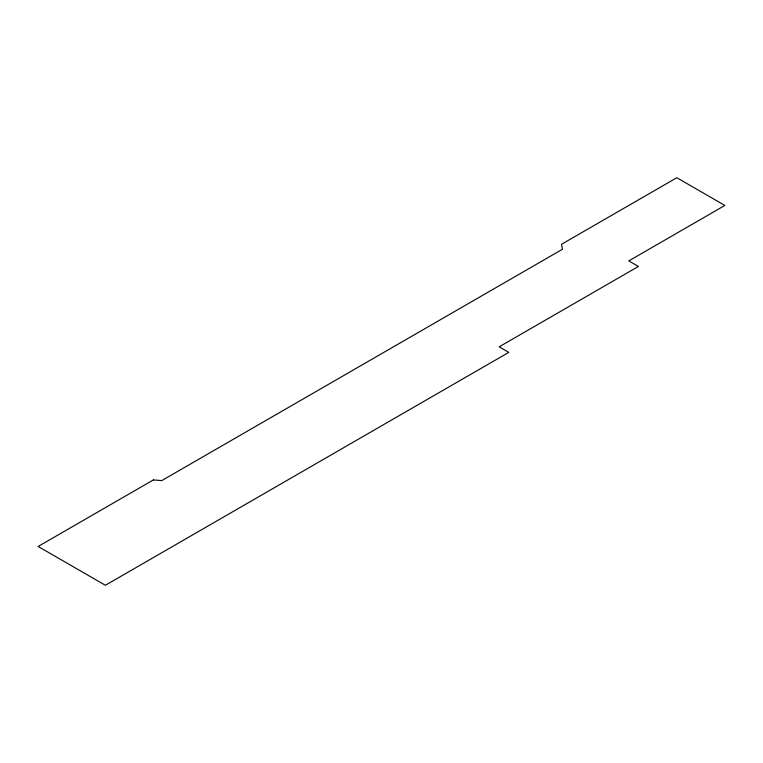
<?xml version="1.0" encoding="UTF-8"?>
<svg xmlns="http://www.w3.org/2000/svg" width="763" height="763" viewBox="0 0 763 763"><rect width="100%" height="100%" fill="white"/><g stroke="black" fill="none" stroke-linecap="round" stroke-linejoin="round"><path stroke-width="1.14" d="M153.411 479.917L38.15 546.461L105.38 585.278L508.778 352.372L499.174 346.831L638.412 266.449L628.807 260.898L724.85 205.447L676.829 177.722L561.568 244.265L562.436 249.263L161.766 480.595L153.411 479.917"/></g></svg>
